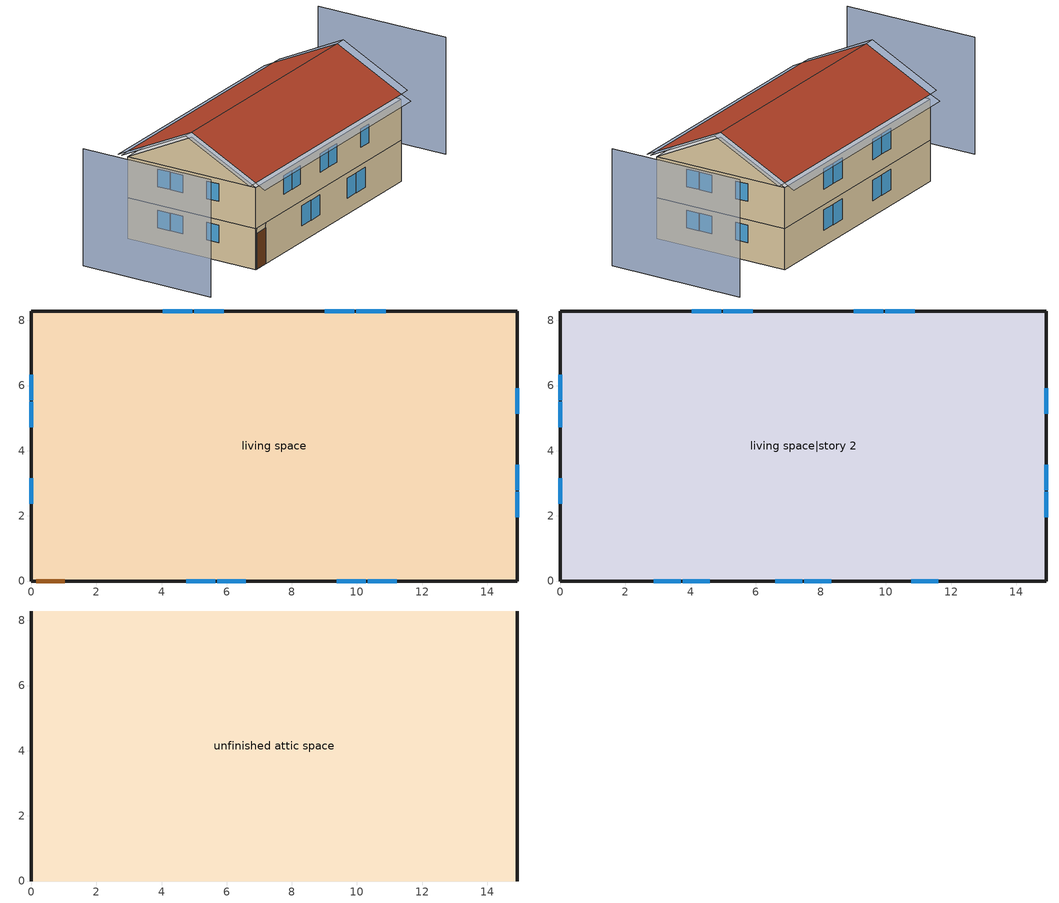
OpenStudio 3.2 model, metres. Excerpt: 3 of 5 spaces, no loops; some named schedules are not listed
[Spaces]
living space
 floor foundation (FloorFndGrndFinSlab): 0,0 0,8.29 14.92,8.29 14.92,0 z0
 wall outside (WallExtInsFin): 0,8.29 0,0 0.13,0 1.05,0 14.92,0 14.92,8.29 0,8.29 z0:2.44
 window (WindowConstruction): 4.75,0 5.64,0 / 5.7,0 6.59,0 / 9.38,0 10.27,0 / 10.33,0 11.22,0 z0.95:2.13; 10.88,8.29 9.98,8.29 / 9.92,8.29 9.01,8.29 / 5.91,8.29 5,8.29 / 4.94,8.29 4.04,8.29 z0.93:2.13; 0,6.34 0,5.56 / 0,5.5 0,4.72 / 0,3.15 0,2.37 / 14.92,1.95 14.92,2.73 / 14.92,2.79 14.92,3.57 / 14.92,5.14 14.92,5.92 z1.1:2.13
 door (Door): 0.15,0 1.02,0 z0:2.13
living space|story 2
 floor to living space (FloorFinUninsFin): 0,0 0,8.29 14.92,8.29 14.92,0 z2.44
 wall outside (WallExtInsFin): 0,8.29 0,0 14.92,0 14.92,8.29 0,8.29 z2.44:4.88
 window (WindowConstruction): 2.88,0 3.7,0 / 3.76,0 4.58,0 / 6.61,0 7.43,0 / 7.49,0 8.32,0 / 10.78,0 11.6,0 z3.47:4.57; 10.88,8.29 9.98,8.29 / 9.92,8.29 9.01,8.29 / 5.91,8.29 5,8.29 / 4.94,8.29 4.04,8.29 z3.37:4.57; 0,6.34 0,5.56 / 0,5.5 0,4.72 / 0,3.15 0,2.37 / 14.92,1.95 14.92,2.73 / 14.92,2.79 14.92,3.57 / 14.92,5.14 14.92,5.92 z3.53:4.57
unfinished attic space
 floor to living space|story 2 (FloorFinInsUnfinAttic): 0,8.29 14.92,8.29 14.92,0 0,0 z4.88
 wall outside (WallExtUninsUnfin): 0,4.14,6.95 0,8.29,4.88 0,0,4.88; 14.92,4.14,6.95 14.92,0,4.88 14.92,8.29,4.88
 roof outside (RoofUnfinInsExt): 14.92,4.14,7.25 0,4.14,7.25 0,0,5.18 14.92,0,5.18; 0,4.14,7.25 14.92,4.14,7.25 14.92,8.29,5.18 0,8.29,5.18
shading: -4.57,8.29 -4.57,0 / 19.49,0 19.49,8.29 z0:6.95; 14.92,5.14 14.92,5.92 / 14.92,2.79 14.92,3.57 / 14.92,1.95 14.92,2.73 / 0,5.5 0,4.72 / 0,6.34 0,5.56 / 0,3.15 0,2.37 z3.53:4.57; 14.92,2.79 14.92,3.57 / 14.92,1.95 14.92,2.73 / 0,3.15 0,2.37 / 0,5.5 0,4.72 / 0,6.34 0,5.56 / 14.92,5.14 14.92,5.92 z1.1:2.13; 4.94,8.29 4.04,8.29 / 5.91,8.29 5,8.29 / 10.88,8.29 9.98,8.29 / 9.92,8.29 9.01,8.29 z3.37:4.57; 10.33,0 11.22,0 / 5.7,0 6.59,0 / 9.38,0 10.27,0 / 4.75,0 5.64,0 z0.95:2.13; 10.88,8.29 9.98,8.29 / 9.92,8.29 9.01,8.29 / 5.91,8.29 5,8.29 / 4.94,8.29 4.04,8.29 z0.93:2.13; 3.76,0 4.58,0 / 10.78,0 11.6,0 / 6.61,0 7.43,0 / 7.49,0 8.32,0 / 2.88,0 3.7,0 z3.47:4.57; -0.61,8.29,5.18 -0.61,4.14,7.25 0,4.14,7.25 0,8.29,5.18; 15.53,4.14,7.25 15.53,8.29,5.18 14.92,8.29,5.18 14.92,4.14,7.25; 14.92,8.9,4.88 0,8.9,4.88 0,8.29,5.18 14.92,8.29,5.18; 15.53,0,5.18 15.53,4.14,7.25 14.92,4.14,7.25 14.92,0,5.18; -0.61,4.14,7.25 -0.61,0,5.18 0,0,5.18 0,4.14,7.25; 0,-0.61,4.88 14.92,-0.61,4.88 14.92,0,5.18 0,0,5.18
[Building]
Building 1: North Axis {deg}=315; Standards Number of Stories=2; Standards Number of Above Ground Stories=2; Standards Building Type=singlefamilydetached; Standards Number of Living Units=1
[Site]
Camp Mabry_TX_USA: Latitude {deg}=30.32; Longitude {deg}=-97.77; Time Zone {hr}=-6; Elevation {m}=198; Terrain=Suburbs
[ClimateZones]
Climate Zone Institution Name 1=Building America; Climate Zone Document Year 1=0; Climate Zone Value 1=Hot-Humid
[Site:WaterMainsTemperature]
Calculation Method=Correlation; Annual Average Outdoor Air Temperature {C}=19.899; Maximum Difference In Monthly Average Outdoor Air Temperatures {deltaC}=19.1981
[Site:GroundTemperature:Deep]
19.899, 19.899, 19.899, 19.899, 19.899, 19.899, 19.899, 19.899, 19.899, 19.899, 19.899, 19.899
[Material] Roughness=Rough
Name | Thickness {m} | Conductivity {W/m-K} | Density {kg/m3} | Specific Heat {J/kg-K} | Thermal Absorptance | Solar Absorptance | Visible Absorptance
Drywall 0.5 in. | 0.0127 | 0.160291 | 801 | 837.4 | 0.9 | 0.5 | 0.1
FloorUATrussandIns | 0.0889 | 0.0589139 | 50.7834 | 1165.1 | 0.9 | 0.5 | 0.9
FloorUAAdditionalCeilingIns | 0.099314 | 0.0562575 | 16.02 | 1046.75
Asphalt Shingles, Medium | 0.009525 | 0.162714 | 1121.4 | 1465.45 | 0.91 | 0.85 | 0.85
RoofSheathing | 0.01905 | 0.115458 | 512.64 | 1214.23 | 0.82 | 0.3 | 0.3
RoofUARoofIns | 0.18415 | 8.02397 | 37.0049 | 1207.88 | 0.91 | 0.85 | 0.91
Brick, Medium/Dark | 0.1016 | 0.793375 | 1762.2 | 795.53 | 0.96 | 0.88 | 0.88
WallSheathing | 0.0127 | 0.115458 | 512.64 | 1214.23 | 0.82 | 0.3 | 0.3
WallStudAndCavity | 0.0889 | 0.0601214 | 162.403 | 1178.92 | 0.96 | 0.88 | 0.96
WallStudAndCavity 1 | 0.0889 | 0.392154 | 83.0341 | 1211.67 | 0.96 | 0.88 | 0.96
WallStudAndCavity 2 | 0.0889 | 0.397942 | 83.0341 | 1211.67 | 0.82 | 0.3 | 0.3
res furniture material living space | 0.1524 | 0.115458 | 640.8 | 1214.23 | 0.9 | 0.6 | 0.1
FootingMaterial | 0.2032 | 1.803125 | 2242.8 | 837.4 | 0.9
Concrete 4.0 in. | 0.1016 | 1.803125 | 2242.8 | 837.4 | 0.9
Floor Covering | 0.0127 | 0.0433444 | 54.468 | 1339.84 | 0.9 | 0.9
FloorFinStudAndAirFloor | 0.1397 | 0.557395 | 67.691 | 1210.98 | 0.9 | 0.5 | 0.9
Wood Floor | 0.015875 | 0.115458 | 544.68 | 1214.23
DoorMaterial | 0.04445 | 0.0612267 | 512.64 | 1214.23 | 0.82 | 0.3 | 0.3
[Construction]
FloorFinInsUnfinAttic: Drywall 0.5 in., FloorUATrussandIns, FloorUAAdditionalCeilingIns
RoofUnfinInsExt: Asphalt Shingles, Medium, RoofSheathing, RoofUARoofIns
WallExtInsFin: Brick, Medium/Dark, WallSheathing, WallStudAndCavity, Drywall 0.5 in.
WallExtUninsUnfin: Brick, Medium/Dark, WallSheathing, WallStudAndCavity 1
WallIntFinUninsFin: WallStudAndCavity 2, Drywall 0.5 in.
res furniture construction living space; res furniture construction living space|story 2: res furniture material living space
FootingConstruction: FootingMaterial
FloorFndGrndFinSlab: Concrete 4.0 in., Floor Covering
FloorFinUninsFin: Drywall 0.5 in., FloorFinStudAndAirFloor, RoofSheathing, Wood Floor, Floor Covering
WindowConstruction: WindowMaterial
Door: DoorMaterial
[WindowMaterial:SimpleGlazingSystem]
WindowMaterial: U-Factor {W/m2-K}=2.15764; Solar Heat Gain Coefficient=0.44
[ThermalZone] Use Ideal Air Loads=No
living zone: Thermostat=living zone temperature setpoint
unfinished attic zone: 
res ds res ashp clg asys ret air zone; res ds res ashp htg asys ret air zone: Volume {m3}=0.25
[Sizing:Zone] Zone Cooling Design Supply Air Temperature Input Method=SupplyAirTemperature; Zone Cooling Design Supply Air Temperature {C}=14; Zone Cooling Design Supply Air Temperature Difference {deltaC}=11.11; Zone Heating Design Supply Air Temperature Input Method=SupplyAirTemperature; Zone Heating Design Supply Air Temperature {C}=40; Zone Heating Design Supply Air Temperature Difference {deltaC}=11.11; Zone Cooling Design Supply Air Humidity Ratio {kg-H2O/kg-air}=0.0085; Zone Heating Design Supply Air Humidity Ratio {kg-H2O/kg-air}=0.008; Cooling Design Air Flow Method=DesignDay; Heating Design Air Flow Method=DesignDay; Account for Dedicated Outdoor Air System=No; Dedicated Outdoor Air System Control Strategy=NeutralSupplyAir; Dedicated Outdoor Air Low Setpoint Temperature for Design {C}=autosize; Dedicated Outdoor Air High Setpoint Temperature for Design {C}=autosize
unfinished attic zone; res ds res ashp clg asys ret air zone; res ds res ashp htg asys ret air zone
[Space]
Name | Space Type | Thermal Zone | Building Unit
living space; living space|story 2 | Space Type 1 | living zone | unit 1
unfinished attic space | Space Type 2 | unfinished attic zone
res ds res ashp clg asys ret air space |  | res ds res ashp clg asys ret air zone
res ds res ashp htg asys ret air space |  | res ds res ashp htg asys ret air zone
[SpaceType]
Name | Standards Space Type
Space Type 1 | living
Space Type 2 | unfinished attic
[BuildingUnit]
unit 1: Building Unit Type=Residential
[External:File]
schedules.csv: File=schedules.csv
[People:Definition] Number of People Calculation Method=People; Number of People {people}=2; Fraction Radiant=0.319734; Sensible Heat Fraction=0.573; Carbon Dioxide Generation Rate {m3/s-W}=0; Enable ASHRAE 55 Comfort Warnings=No; Mean Radiant Temperature Calculation Type=ZoneAveraged
res occupants|living space|story 2; res occupants|living space
[People] Number of People Schedule=occupants; Activity Level Schedule=res occupants activity schedule; Multiplier=1
Name | People Definition | Space or SpaceType
res occupants|living space|story 2 | res occupants|living space|story 2 | living space|story 2
res occupants|living space | res occupants|living space | living space
[InternalMass:Definition] Design Level Calculation Method=SurfaceArea
Name | Construction | Surface Area {m2}
living space Partition; living space|story 2 Partition | WallIntFinUninsFin | 123.7
res furniture mass living space | res furniture construction living space | 49.4802
res furniture mass living space|story 2 | res furniture construction living space|story 2 | 49.4802
[InternalMass] Multiplier=1
Name | Internal Mass Definition | Space or SpaceType
living space Partition | living space Partition | living space
living space|story 2 Partition | living space|story 2 Partition | living space|story 2
res furniture mass living space | res furniture mass living space | living space
res furniture mass living space|story 2 | res furniture mass living space|story 2 | living space|story 2
[Foundation:Kiva]
Foundation Kiva 1: Wall Height Above Grade {m}=0.2032; Wall Depth Below Slab {m}=0.2032; Footing Wall Construction=FootingConstruction
[Foundation:Kiva:Settings]
Soil Conductivity {W/m-K}=1.731; Soil Density {kg/m3}=1842.3; Soil Specific Heat {J/kg-K}=418.7; Ground Solar Absorptivity=0.9; Ground Thermal Absorptivity=0.9; Ground Surface Roughness {m}=0.03; Far-Field Width {m}=40; Deep-Ground Boundary Condition=ZeroFlux; Deep-Ground Depth {m}=40; Minimum Cell Dimension {m}=0.02; Maximum Cell Growth Coefficient=1.5; Simulation Timestep=Hourly
[SurfaceProperty:ExposedFoundationPerimeter]
Surface 1: Exposed Perimeter Calculation Method=TotalExposedPerimeter; Total Exposed Perimeter {m}=46.4234
[WaterUse:Equipment:Definition]
Name | Peak Flow Rate {m3/s} | Target Temperature Schedule
res shower | 0.000134642 | fixtures temperature schedule
res sink | 7.9106e-05 | fixtures temperature schedule
res bath | 0.00026702 | fixtures temperature schedule
res shower dist; res sink dist; res bath dist | 0 | fixtures temperature schedule
res cw | 6.93841e-06 | res cw temperature schedule
res dw | 6.12913e-06 | res dw temperature schedule
[WaterUse:Equipment] Space=living space|story 2
Name | Water Use Equipment Definition | Flow Rate Fraction Schedule
res shower | res shower | showers
res sink | res sink | sinks
res bath | res bath | baths
res shower dist | res shower dist | showers
res sink dist | res sink dist | sinks
res bath dist | res bath dist | baths
res cw | res cw | clothes_washer
res dw | res dw | dishwasher
[OtherEquipment:Definition] Design Level Calculation Method=EquipmentLevel
Name | Design Level {W} | Fraction Latent | Fraction Radiant | Fraction Lost
res shower | 3961.3 | 0.487295 | 0 | 0
res sink | 828.184 | 0.312529 | 0 | 0
res bath | 4002.52 | 0 | 0 | 0
res hot water distribution | 1544.07 | 0 | 0 | 0
res ds res ashp clg asys SupSLkToLvEq; res ds res ashp clg asys SupLatLkToLvEq; res ds res ashp clg asys SupDCnToLvEq; res ds res ashp clg asys SupDCnToAhEq; res ds res ashp clg asys RetDCnToPlEq; res ds res ashp clg asys RetDCnToAhEquip; res ds res ashp clg asys SupSLkToAhEq; res ds res ashp clg asys SupLatLkToAhEq; res ds res ashp clg asys RetSLkEq; res ds res ashp clg asys RetLatLkEq; res ds res ashp htg asys SupSLkToLvEq; res ds res ashp htg asys SupLatLkToLvEq; res ds res ashp htg asys SupDCnToLvEq; res ds res ashp htg asys SupDCnToAhEq; res ds res ashp htg asys RetDCnToPlEq; res ds res ashp htg asys RetDCnToAhEquip; res ds res ashp htg asys SupSLkToAhEq; res ds res ashp htg asys SupLatLkToAhEq; res ds res ashp htg asys RetSLkEq; res ds res ashp htg asys RetLatLkEq | 0
[OtherEquipment]
Name | Other Equipment Definition | Space or SpaceType | Schedule | Fuel Type
res shower | res shower | living space|story 2 | showers
res sink | res sink | living space|story 2 | sinks
res bath | res bath | living space|story 2 | baths
res hot water distribution | res hot water distribution | living space|story 2 | showers
res ds res ashp clg asys SupSLkToLvEq | res ds res ashp clg asys SupSLkToLvEq | living space|story 2 | Always On Discrete | None
res ds res ashp clg asys SupLatLkToLvEq | res ds res ashp clg asys SupLatLkToLvEq | living space|story 2 | Always On Discrete | None
res ds res ashp clg asys SupDCnToLvEq | res ds res ashp clg asys SupDCnToLvEq | living space|story 2 | Always On Discrete | None
res ds res ashp clg asys SupDCnToAhEq | res ds res ashp clg asys SupDCnToAhEq | unfinished attic space | Always On Discrete | None
res ds res ashp clg asys RetDCnToPlEq | res ds res ashp clg asys RetDCnToPlEq | res ds res ashp clg asys ret air space | Always On Discrete | None
res ds res ashp clg asys RetDCnToAhEquip | res ds res ashp clg asys RetDCnToAhEquip | unfinished attic space | Always On Discrete | None
res ds res ashp clg asys SupSLkToAhEq | res ds res ashp clg asys SupSLkToAhEq | unfinished attic space | Always On Discrete | None
res ds res ashp clg asys SupLatLkToAhEq | res ds res ashp clg asys SupLatLkToAhEq | unfinished attic space | Always On Discrete | None
res ds res ashp clg asys RetSLkEq | res ds res ashp clg asys RetSLkEq | res ds res ashp clg asys ret air space | Always On Discrete | None
res ds res ashp clg asys RetLatLkEq | res ds res ashp clg asys RetLatLkEq | res ds res ashp clg asys ret air space | Always On Discrete | None
res ds res ashp htg asys SupSLkToLvEq | res ds res ashp htg asys SupSLkToLvEq | living space|story 2 | Always On Discrete | None
res ds res ashp htg asys SupLatLkToLvEq | res ds res ashp htg asys SupLatLkToLvEq | living space|story 2 | Always On Discrete | None
res ds res ashp htg asys SupDCnToLvEq | res ds res ashp htg asys SupDCnToLvEq | living space|story 2 | Always On Discrete | None
res ds res ashp htg asys SupDCnToAhEq | res ds res ashp htg asys SupDCnToAhEq | unfinished attic space | Always On Discrete | None
res ds res ashp htg asys RetDCnToPlEq | res ds res ashp htg asys RetDCnToPlEq | res ds res ashp htg asys ret air space | Always On Discrete | None
res ds res ashp htg asys RetDCnToAhEquip | res ds res ashp htg asys RetDCnToAhEquip | unfinished attic space | Always On Discrete | None
res ds res ashp htg asys SupSLkToAhEq | res ds res ashp htg asys SupSLkToAhEq | unfinished attic space | Always On Discrete | None
res ds res ashp htg asys SupLatLkToAhEq | res ds res ashp htg asys SupLatLkToAhEq | unfinished attic space | Always On Discrete | None
res ds res ashp htg asys RetSLkEq | res ds res ashp htg asys RetSLkEq | res ds res ashp htg asys ret air space | Always On Discrete | None
res ds res ashp htg asys RetLatLkEq | res ds res ashp htg asys RetLatLkEq | res ds res ashp htg asys ret air space | Always On Discrete | None
[EnergyManagementSystem:Sensor]
Name | Output Variable or Output Meter Index Key | Output Variable or Output Meter
res_shower_vol | res shower | Water Use Equipment Hot Water Volume
res_shower_mixsp | fixtures temperature schedule | Schedule Value
res_nv_pb_s |  | Site Outdoor Air Barometric Pressure
res_af_vw_s |  | Site Wind Speed
res_nv_wt_s |  | Site Outdoor Air Humidity Ratio
res_nv_1_nva_s | res nv_1 avail schedule | Schedule Value
res_nv_1_sp_s | res nv_1 temp schedule | Schedule Value
res_ds_res_ashp_clg_asys_ah_mfr_s | Node 24 | System Node Mass Flow Rate
res_ds_res_ashp_clg_asys_ah_vfr_s | Node 24 | System Node Current Density Volume Flow Rate
res_ds_res_ashp_clg_asys_ah_tt_s | Node 24 | System Node Temperature
res_ds_res_ashp_clg_asys_ra_t_s | Node 27 | System Node Temperature
res_ds_res_ashp_clg_asys_ah_wt_s | Node 24 | System Node Humidity Ratio
res_ds_res_ashp_clg_asys_ra_w_s | Node 27 | System Node Humidity Ratio
res_ds_res_ashp_clg_asys_ah_t_s; res_ds_res_ashp_htg_asys_ah_t_s | unfinished attic zone | Zone Air Temperature
res_ds_res_ashp_clg_asys_ah_w_s; res_ds_res_ashp_htg_asys_ah_w_s | unfinished attic zone | Zone Mean Air Humidity Ratio
res_ds_res_ashp_htg_asys_ah_mfr_s | Node 17 | System Node Mass Flow Rate
res_ds_res_ashp_htg_asys_ah_vfr_s | Node 17 | System Node Current Density Volume Flow Rate
res_ds_res_ashp_htg_asys_ah_tt_s | Node 17 | System Node Temperature
res_ds_res_ashp_htg_asys_ra_t_s | Node 20 | System Node Temperature
res_ds_res_ashp_htg_asys_ah_wt_s | Node 17 | System Node Humidity Ratio
res_ds_res_ashp_htg_asys_ra_w_s | Node 20 | System Node Humidity Ratio
res_infil_1_range_sch_s | res mv_1 range exhaust schedule | Schedule Value
res_infil_1_bath_sch_s | res mv_1 bath exhaust schedule | Schedule Value
res_infil_1_dryer_sch_s | clothes_dryer_exhaust | Schedule Value
res_infil_1_wh_sch_s | Always On Discrete | Schedule Value
[EnergyManagementSystem:Program]
res_shower_sag: If res_shower_vol > 0; Set ShowerTime=SystemTimeStep; Else; Set ShowerTime=0; EndIf; If (res_shower_vol > 0) && (res_shower_mixsp > res_shower_tout); Set ShowerSag=SystemTimeStep; Set ShowerE=res_shower_vol*4141170*(res_shower_mixsp-res_shower_tout); Else; Set ShowerSag=0; Set ShowerE=0; EndIf
res_nv_1_program: Set Tdiff = res_af_1_tin_s-res_af_1_tt_s; Set dT = (@Abs Tdiff); Set pt = (@RhFnTdbWPb res_af_1_tt_s res_nv_wt_s res_nv_pb_s); Set NVA = 10758.425143139686; Set Cs = 0.00017926040778923255; Set Cw = 8.70903777141566e-05; Set MNV = 3.351456109977612; Set MHR = 0.0115; Set MRH = 0.7; Set temp1 = (res_nv_1_nva_s*NVA); Set SGNV = temp1*((((Cs*dT)+(Cw*(res_af_vw_s^2)))^0.5)/1000); If (res_nv_wt_s<MHR) && (pt<MRH) && (res_af_1_tin_s>res_nv_1_sp_s); Set temp2 = (res_af_1_tin_s-res_nv_1_sp_s); Set NVadj1 = temp2/(res_af_1_tin_s-res_af_1_tt_s); Set NVadj2 = (@Min NVadj1 1); Set NVadj3 = (@Max NVadj2 0); Set NVadj = SGNV*NVadj3; Set res_nv_1_flow_act = (@Min NVadj MNV); Else; Set res_nv_1_flow_act = 0; EndIf
res_ds_res_ashp_clg_asys_program: Set res_ds_res_ashp_clg_asys_AhMfr = res_ds_res_ashp_clg_asys_ah_mfr_s; Set res_ds_res_ashp_clg_asys_FanRtf = res_ds_res_ashp_clg_asys_fan_rtf_s; Set res_ds_res_ashp_clg_asys_AhVfr = res_ds_res_ashp_clg_asys_ah_vfr_s; Set res_ds_res_ashp_clg_asys_AhTt = res_ds_res_ashp_clg_asys_ah_tt_s; Set res_ds_res_ashp_clg_asys_AhWt = res_ds_res_ashp_clg_asys_ah_wt_s; Set res_ds_res_ashp_clg_asys_RaT = res_ds_res_ashp_clg_asys_ra_t_s; Set res_ds_res_ashp_clg_asys_RaW = res_ds_res_ashp_clg_asys_ra_w_s; Set res_ds_res_ashp_clg_asys_AhT = res_ds_res_ashp_clg_asys_ah_t_s; Set res_ds_res_ashp_clg_asys_AhW = res_ds_res_ashp_clg_asys_ah_w_s; Run res_ds_res_ashp_clg_asys_lk_subrout; Set res_ds_res_ashp_clg_asys_SupSLkToLvEq_act = res_ds_res_ashp_clg_asys_SupSLkToLv; Set res_ds_res_ashp_clg_asys_SupLatLkToLvEq_act = res_ds_res_ashp_clg_asys_SupLatLkToLv; Set res_ds_res_ashp_clg_asys_SupDCnToLvEq_act = res_ds_res_ashp_clg_asys_SupDCnToLv; Set res_ds_res_ashp_clg_asys_SupDCnToAhEq_act = res_ds_res_ashp_clg_asys_SupDCnToAh; Set res_ds_res_ashp_clg_asys_SupSLkToAhEq_act = res_ds_res_ashp_clg_asys_SupSLkToAh; Set res_ds_res_ashp_clg_asys_SupLatLkToAhEq_act = res_ds_res_ashp_clg_asys_SupLatLkToAh; Set res_ds_res_ashp_clg_asys_RetSLkEq_act = res_ds_res_ashp_clg_asys_RetSLk; Set res_ds_res_ashp_clg_asys_RetLatLkEq_act = res_ds_res_ashp_clg_asys_RetLatLk; Set res_ds_res_ashp_clg_asys_RetDCnToPlEq_act = res_ds_res_ashp_clg_asys_RetDCnToPl; Set res_ds_res_ashp_clg_asys_RetDCnToAhEquip_act = res_ds_res_ashp_clg_asys_RetDCnToAh; Set res_ds_res_ashp_clg_asys_AhToLivMix_act = res_ds_res_ashp_clg_asys_AhToLiv; Set res_ds_res_ashp_clg_asys_LivToAhMix_act = res_ds_res_ashp_clg_asys_LivToAh
res_ds_res_ashp_htg_asys_program: Set res_ds_res_ashp_htg_asys_AhMfr = res_ds_res_ashp_htg_asys_ah_mfr_s; Set res_ds_res_ashp_htg_asys_FanRtf = res_ds_res_ashp_htg_asys_fan_rtf_s; Set res_ds_res_ashp_htg_asys_AhVfr = res_ds_res_ashp_htg_asys_ah_vfr_s; Set res_ds_res_ashp_htg_asys_AhTt = res_ds_res_ashp_htg_asys_ah_tt_s; Set res_ds_res_ashp_htg_asys_AhWt = res_ds_res_ashp_htg_asys_ah_wt_s; Set res_ds_res_ashp_htg_asys_RaT = res_ds_res_ashp_htg_asys_ra_t_s; Set res_ds_res_ashp_htg_asys_RaW = res_ds_res_ashp_htg_asys_ra_w_s; Set res_ds_res_ashp_htg_asys_AhT = res_ds_res_ashp_htg_asys_ah_t_s; Set res_ds_res_ashp_htg_asys_AhW = res_ds_res_ashp_htg_asys_ah_w_s; Run res_ds_res_ashp_htg_asys_lk_subrout; Set res_ds_res_ashp_htg_asys_SupSLkToLvEq_act = res_ds_res_ashp_htg_asys_SupSLkToLv; Set res_ds_res_ashp_htg_asys_SupLatLkToLvEq_act = res_ds_res_ashp_htg_asys_SupLatLkToLv; Set res_ds_res_ashp_htg_asys_SupDCnToLvEq_act = res_ds_res_ashp_htg_asys_SupDCnToLv; Set res_ds_res_ashp_htg_asys_SupDCnToAhEq_act = res_ds_res_ashp_htg_asys_SupDCnToAh; Set res_ds_res_ashp_htg_asys_SupSLkToAhEq_act = res_ds_res_ashp_htg_asys_SupSLkToAh; Set res_ds_res_ashp_htg_asys_SupLatLkToAhEq_act = res_ds_res_ashp_htg_asys_SupLatLkToAh; Set res_ds_res_ashp_htg_asys_RetSLkEq_act = res_ds_res_ashp_htg_asys_RetSLk; Set res_ds_res_ashp_htg_asys_RetLatLkEq_act = res_ds_res_ashp_htg_asys_RetLatLk; Set res_ds_res_ashp_htg_asys_RetDCnToPlEq_act = res_ds_res_ashp_htg_asys_RetDCnToPl; Set res_ds_res_ashp_htg_asys_RetDCnToAhEquip_act = res_ds_res_ashp_htg_asys_RetDCnToAh; Set res_ds_res_ashp_htg_asys_AhToLivMix_act = res_ds_res_ashp_htg_asys_AhToLiv; Set res_ds_res_ashp_htg_asys_LivToAhMix_act = res_ds_res_ashp_htg_asys_LivToAh
res_infil_1_program: Set p_m = 0.14; Set p_s = 0.22; Set s_m = 270; Set s_s = 370; Set z_m = 9.99744; Set z_s = 4.8768; Set f_t = (((s_m/z_m)^p_m)*((z_s/s_s)^p_s)); Set Tdiff = res_af_1_tin_s-res_af_1_tt_s; Set dT = @Abs Tdiff; Set c = 0.0533; Set Cs = 0.0868; Set Cw = 0.1588; Set n = 0.65; Set sft = (f_t*0.5); Set temp1 = ((c*Cw)*((sft*res_af_vw_s)^(2*n)))^2; Set Qn = (((c*Cs*(dT^n))^2)+temp1)^0.5; Set Tdiff = res_af_1_tin_s-res_af_1_tt_s; Set QWHV = res_infil_1_wh_sch_s*0.0; Set Qrange = res_infil_1_range_sch_s*0.0472; Set Qdryer = res_infil_1_dryer_sch_s*0.0472; Set Qbath = res_infil_1_bath_sch_s*0.0472; Set QductsOut = 0; Set QductsIn = 0; Set QductsOut = QductsOut+res_ds_res_ashp_clg_asys_lk_ret_fan_equiv; Set QductsIn = QductsIn+res_ds_res_ashp_clg_asys_lk_sup_fan_equiv; Set QductsOut = QductsOut+res_ds_res_ashp_htg_asys_lk_ret_fan_equiv; Set QductsIn = QductsIn+res_ds_res_ashp_htg_asys_lk_sup_fan_equiv; Set Qout = Qrange+Qbath+Qdryer+QductsOut; Set Qin = QWHV+QductsIn; Set faneff_wh = 1; Set res_infil_1_house_fan_act = (QWHV*300)/faneff_wh*0; Set faneff_sp = 0.4719474432000001; Set res_infil_1_range_fan_act = (Qrange*300)/faneff_sp; Set res_infil_1_bath_fan_act = (Qbath*300)/faneff_sp; Set Qfan = (@Max Qout Qin); If Qfan > 0; Set Qavg = ((Qout + Qin) / 2.0); If ((@Abs (Qout - Qavg)) / Qavg) <= 0.1; Set phi = 1; Else; Set phi = (Qn / (Qn + Qfan)); EndIf; Set Qinf_adj = phi * Qn; Else; Set Qinf_adj = Qn; EndIf; Set res_infil_1_flow_act = Qfan + Qinf_adj
[EnergyManagementSystem:ProgramCallingManager]
res shower sag: EndOfSystemTimestepAfterHVACReporting; res_shower_sag
res af_1 program calling manager: BeginTimestepBeforePredictor; res_infil_1_program; res_nv_1_program
res ds res ashp clg asys program calling manager: EndOfSystemTimestepAfterHVACReporting; res_ds_res_ashp_clg_asys_program
res ds res ashp htg asys program calling manager: EndOfSystemTimestepAfterHVACReporting; res_ds_res_ashp_htg_asys_program
[EnergyManagementSystem:OutputVariable] Type of Data in Variable=Summed; Update Frequency=SystemTimestep; EMS Program or Subroutine=res_shower_sag
Name | EMS Variable | Units
Unmet Shower Energy|unit 1 | ShowerE | J
Unmet Shower Time|unit 1 | ShowerSag | hr
Shower Draw Time|unit 1 | ShowerTime | hr
[ThermostatSetpoint:DualSetpoint]
living zone temperature setpoint: Heating Setpoint Temperature Schedule=res heating setpoint; Cooling Setpoint Temperature Schedule=res cooling setpoint
[ElectricEquipment:Definition] Design Level Calculation Method=EquipmentLevel
Name | Design Level {W} | Fraction Latent | Fraction Radiant | Fraction Lost
res ceil fan | 0 | 0 | 0.558 | 0
res refrig | 65.0889 | 0 | 0 | 0
res cw | 225.752 | 0 | 0.48 | 0.2
res cd electric | 6642.41 | 0.05 | 0.09 | 0.8
res dw | 542.07 | 0.15 | 0.36 | 0.25
res range electric | 1928.06 | 0.3 | 0.24 | 0.3
res misc plug loads|living space|story 2; res misc plug loads|living space | 747.417 | 0.021 | 0.558 | 0.049
res infil_1 house fan; res infil_1 range fan; res infil_1 bath fan | 0 | 0 | 0 | 1
[ElectricEquipment]
Name | Electric Equipment Definition | Space or SpaceType | Schedule
res ceil fan | res ceil fan | living space|story 2 | ceiling_fan
res refrig | res refrig | living space|story 2 | res refrig schedule
res cw | res cw | living space|story 2 | clothes_washer_power
res cd electric | res cd electric | living space|story 2 | clothes_dryer
res dw | res dw | living space|story 2 | dishwasher_power
res range electric | res range electric | living space|story 2 | cooking_range
res misc plug loads|living space|story 2 | res misc plug loads|living space|story 2 | living space|story 2 | plug_loads
res misc plug loads|living space | res misc plug loads|living space | living space | plug_loads
res infil_1 house fan | res infil_1 house fan | living space|story 2 | Always On Discrete
res infil_1 range fan | res infil_1 range fan | living space|story 2 | Always On Discrete
res infil_1 bath fan | res infil_1 bath fan | living space|story 2 | Always On Discrete
[Lights:Definition] Design Level Calculation Method=LightingLevel; Lighting Level {W}=739.685; Fraction Radiant=0.6; Fraction Visible=0.2; Return Air Fraction=0
res lighting interior living space|story 2; res lighting interior living space
[Lights] Schedule=lighting_interior; Fraction Replaceable=1
Name | Lights Definition | Space or SpaceType
res lighting interior living space|story 2 | res lighting interior living space|story 2 | living space|story 2
res lighting interior living space | res lighting interior living space | living space
[Exterior:Lights:Definition]
res lighting exterior: Design Level {W}=57.0089
[Exterior:Lights]
res lighting exterior: Exterior Lights Definition=res lighting exterior; Schedule=lighting_exterior
[SpaceInfiltration:EffectiveLeakageArea]
res infil|unfinished attic space: Space or SpaceType=unfinished attic space; Schedule=Always On Discrete; Effective Air Leakage Area {cm2}=4119.22; Stack Coefficient=0.000165209; Wind Coefficient=4.21522e-05
[SpaceInfiltration:DesignFlowRate] Space or SpaceType=living space|story 2; Schedule=Always On Discrete; Design Flow Rate Calculation Method=Flow/Space; Design Flow Rate {m3/s}=0
res nv_1 flow; res infil_1 flow
[EnergyManagementSystem:Actuator]
Name | Actuated Component | Actuated Component Type | Actuated Component Control Type
res_nv_1_flow_act | res nv_1 flow | Zone Infiltration | Air Exchange Flow Rate
res_ds_res_ashp_clg_asys_SupSLkToLvEq_act | res ds res ashp clg asys SupSLkToLvEq | OtherEquipment | Power Level
res_ds_res_ashp_clg_asys_SupLatLkToLvEq_act | res ds res ashp clg asys SupLatLkToLvEq | OtherEquipment | Power Level
res_ds_res_ashp_clg_asys_SupDCnToLvEq_act | res ds res ashp clg asys SupDCnToLvEq | OtherEquipment | Power Level
res_ds_res_ashp_clg_asys_SupDCnToAhEq_act | res ds res ashp clg asys SupDCnToAhEq | OtherEquipment | Power Level
res_ds_res_ashp_clg_asys_RetDCnToPlEq_act | res ds res ashp clg asys RetDCnToPlEq | OtherEquipment | Power Level
res_ds_res_ashp_clg_asys_RetDCnToAhEquip_act | res ds res ashp clg asys RetDCnToAhEquip | OtherEquipment | Power Level
res_ds_res_ashp_clg_asys_SupSLkToAhEq_act | res ds res ashp clg asys SupSLkToAhEq | OtherEquipment | Power Level
res_ds_res_ashp_clg_asys_SupLatLkToAhEq_act | res ds res ashp clg asys SupLatLkToAhEq | OtherEquipment | Power Level
res_ds_res_ashp_clg_asys_RetSLkEq_act | res ds res ashp clg asys RetSLkEq | OtherEquipment | Power Level
res_ds_res_ashp_clg_asys_RetLatLkEq_act | res ds res ashp clg asys RetLatLkEq | OtherEquipment | Power Level
res_ds_res_ashp_clg_asys_AhToLivMix_act | res ds res ashp clg asys AhToLivMix | ZoneMixing | Air Exchange Flow Rate
res_ds_res_ashp_clg_asys_LivToAhMix_act | res ds res ashp clg asys LivToAhMix | ZoneMixing | Air Exchange Flow Rate
res_ds_res_ashp_htg_asys_SupSLkToLvEq_act | res ds res ashp htg asys SupSLkToLvEq | OtherEquipment | Power Level
res_ds_res_ashp_htg_asys_SupLatLkToLvEq_act | res ds res ashp htg asys SupLatLkToLvEq | OtherEquipment | Power Level
res_ds_res_ashp_htg_asys_SupDCnToLvEq_act | res ds res ashp htg asys SupDCnToLvEq | OtherEquipment | Power Level
res_ds_res_ashp_htg_asys_SupDCnToAhEq_act | res ds res ashp htg asys SupDCnToAhEq | OtherEquipment | Power Level
res_ds_res_ashp_htg_asys_RetDCnToPlEq_act | res ds res ashp htg asys RetDCnToPlEq | OtherEquipment | Power Level
res_ds_res_ashp_htg_asys_RetDCnToAhEquip_act | res ds res ashp htg asys RetDCnToAhEquip | OtherEquipment | Power Level
res_ds_res_ashp_htg_asys_SupSLkToAhEq_act | res ds res ashp htg asys SupSLkToAhEq | OtherEquipment | Power Level
res_ds_res_ashp_htg_asys_SupLatLkToAhEq_act | res ds res ashp htg asys SupLatLkToAhEq | OtherEquipment | Power Level
res_ds_res_ashp_htg_asys_RetSLkEq_act | res ds res ashp htg asys RetSLkEq | OtherEquipment | Power Level
res_ds_res_ashp_htg_asys_RetLatLkEq_act | res ds res ashp htg asys RetLatLkEq | OtherEquipment | Power Level
res_ds_res_ashp_htg_asys_AhToLivMix_act | res ds res ashp htg asys AhToLivMix | ZoneMixing | Air Exchange Flow Rate
res_ds_res_ashp_htg_asys_LivToAhMix_act | res ds res ashp htg asys LivToAhMix | ZoneMixing | Air Exchange Flow Rate
res_infil_1_house_fan_act | res infil_1 house fan | ElectricEquipment | Electricity Rate
res_infil_1_range_fan_act | res infil_1 range fan | ElectricEquipment | Electricity Rate
res_infil_1_bath_fan_act | res infil_1 bath fan | ElectricEquipment | Electricity Rate
res_infil_1_flow_act | res infil_1 flow | Zone Infiltration | Air Exchange Flow Rate
[AirLoopHVAC:ReturnPlenum]
Name | ThermalZone
res ashp clg asys return plenum | res ds res ashp clg asys ret air zone
res ashp htg asys return plenum | res ds res ashp htg asys ret air zone
[ZoneMixing] Schedule=Always On Continuous; Design Flow Rate Calculation Method=Flow/Zone; Design Flow Rate {m3/s}=0
Name | Zone | Source Zone
res ds res ashp clg asys AhToLivMix; res ds res ashp htg asys AhToLivMix | living zone | unfinished attic zone
res ds res ashp clg asys LivToAhMix; res ds res ashp htg asys LivToAhMix | unfinished attic zone | living zone
[EnergyManagementSystem:Subroutine]
res_ds_res_ashp_clg_asys_lk_subrout: Set f_sup = 0.04997502497502498; Set f_ret = 0.025024975024975034; Set f_OA = 0.024950049950049943; Set oafrate = f_OA * res_ds_res_ashp_clg_asys_AhVfr; Set suplkfrate = f_sup * res_ds_res_ashp_clg_asys_AhVfr; Set retlkfrate = f_ret * res_ds_res_ashp_clg_asys_AhVfr; Set res_ds_res_ashp_clg_asys_AhToLiv = (@Abs (suplkfrate-retlkfrate-oafrate)); Set res_ds_res_ashp_clg_asys_LivToAh = 0; Set res_ds_res_ashp_clg_asys_lk_sup_fan_equiv = 0; Set res_ds_res_ashp_clg_asys_lk_ret_fan_equiv = oafrate; If res_ds_res_ashp_clg_asys_AhMfr>0; Set h_SA=(@HFnTdbW res_ds_res_ashp_clg_asys_AhTt res_ds_res_ashp_clg_asys_AhWt); Set h_AHZ=(@HFnTdbW res_ds_res_ashp_clg_asys_AhT res_ds_res_ashp_clg_asys_AhW); Set h_RA=(@HFnTdbW res_ds_res_ashp_clg_asys_RaT res_ds_res_ashp_clg_asys_RaW); Set h_fg=(@HfgAirFnWTdb res_ds_res_ashp_clg_asys_AhWt res_ds_res_ashp_clg_asys_AhTt); Set SALkQtot=f_sup*res_ds_res_ashp_clg_asys_AhMfr*(h_RA-h_SA); Set temp1=h_fg*(res_ds_res_ashp_clg_asys_RaW-res_ds_res_ashp_clg_asys_AhWt); Set res_ds_res_ashp_clg_asys_SupLatLkToLv = f_sup*res_ds_res_ashp_clg_asys_AhMfr*temp1; Set res_ds_res_ashp_clg_asys_SupSLkToLv = SALkQtot-res_ds_res_ashp_clg_asys_SupLatLkToLv; Set eTm=(res_ds_res_ashp_clg_asys_FanRtf/(res_ds_res_ashp_clg_asys_AhMfr*1006.0))*42.211; Set eTm=0-eTm; Set temp4=res_ds_res_ashp_clg_asys_AhT; Set tsup=temp4+((res_ds_res_ashp_clg_asys_AhTt-res_ds_res_ashp_clg_asys_AhT)*(@Exp eTm)); Set temp5=tsup-res_ds_res_ashp_clg_asys_AhTt; Set res_ds_res_ashp_clg_asys_SupDCnToLv = res_ds_res_ashp_clg_asys_AhMfr*1006.0*temp5; Set res_ds_res_ashp_clg_asys_SupDCnToAh = 0-res_ds_res_ashp_clg_asys_SupDCnToLv; Set eTm=(res_ds_res_ashp_clg_asys_FanRtf/(res_ds_res_ashp_clg_asys_AhMfr*1006.0))*13.716; Set eTm=0-eTm; Set temp6=res_ds_res_ashp_clg_asys_AhT; Set tret=temp6+((res_ds_res_ashp_clg_asys_RaT-res_ds_res_ashp_clg_asys_AhT)*(@Exp eTm)); Set temp7=tret-res_ds_res_ashp_clg_asys_RaT; Set res_ds_res_ashp_clg_asys_RetDCnToPl=res_ds_res_ashp_clg_asys_AhMfr*1006.0*temp7; Set res_ds_res_ashp_clg_asys_RetDCnToAh=0-res_ds_res_ashp_clg_asys_RetDCnToPl; Set res_ds_res_ashp_clg_asys_RetLatLk=0; Set temp2=(res_ds_res_ashp_clg_asys_AhT-res_ds_res_ashp_clg_asys_RaT); Set res_ds_res_ashp_clg_asys_RetSLk=f_ret*res_ds_res_ashp_clg_asys_AhMfr*1006.0*temp2; Set QtLkToAHZn=f_sup*res_ds_res_ashp_clg_asys_AhMfr*(h_SA-h_AHZ); Set temp3=(res_ds_res_ashp_clg_asys_AhWt-res_ds_res_ashp_clg_asys_AhW); Set res_ds_res_ashp_clg_asys_SupLatLkToAh=f_sup*res_ds_res_ashp_clg_asys_AhMfr*h_fg; Set res_ds_res_ashp_clg_asys_SupLatLkToAh=res_ds_res_ashp_clg_asys_SupLatLkToAh*temp3; Set res_ds_res_ashp_clg_asys_SupSLkToAh=QtLkToAHZn-res_ds_res_ashp_clg_asys_SupLatLkToAh; Else; Set res_ds_res_ashp_clg_asys_SupLatLkToLv=0; Set res_ds_res_ashp_clg_asys_SupSLkToLv=0; Set res_ds_res_ashp_clg_asys_SupDCnToLv=0; Set res_ds_res_ashp_clg_asys_SupDCnToAh=0; Set res_ds_res_ashp_clg_asys_RetDCnToPl=0; Set res_ds_res_ashp_clg_asys_RetDCnToAh=0; Set res_ds_res_ashp_clg_asys_RetLatLk=0; Set res_ds_res_ashp_clg_asys_RetSLk=0; Set res_ds_res_ashp_clg_asys_SupLatLkToAh=0; Set res_ds_res_ashp_clg_asys_SupSLkToAh=0; EndIf
res_ds_res_ashp_htg_asys_lk_subrout: Set f_sup = 0.04997502497502498; Set f_ret = 0.025024975024975034; Set f_OA = 0.024950049950049943; Set oafrate = f_OA * res_ds_res_ashp_htg_asys_AhVfr; Set suplkfrate = f_sup * res_ds_res_ashp_htg_asys_AhVfr; Set retlkfrate = f_ret * res_ds_res_ashp_htg_asys_AhVfr; Set res_ds_res_ashp_htg_asys_AhToLiv = (@Abs (suplkfrate-retlkfrate-oafrate)); Set res_ds_res_ashp_htg_asys_LivToAh = 0; Set res_ds_res_ashp_htg_asys_lk_sup_fan_equiv = 0; Set res_ds_res_ashp_htg_asys_lk_ret_fan_equiv = oafrate; If res_ds_res_ashp_htg_asys_AhMfr>0; Set h_SA=(@HFnTdbW res_ds_res_ashp_htg_asys_AhTt res_ds_res_ashp_htg_asys_AhWt); Set h_AHZ=(@HFnTdbW res_ds_res_ashp_htg_asys_AhT res_ds_res_ashp_htg_asys_AhW); Set h_RA=(@HFnTdbW res_ds_res_ashp_htg_asys_RaT res_ds_res_ashp_htg_asys_RaW); Set h_fg=(@HfgAirFnWTdb res_ds_res_ashp_htg_asys_AhWt res_ds_res_ashp_htg_asys_AhTt); Set SALkQtot=f_sup*res_ds_res_ashp_htg_asys_AhMfr*(h_RA-h_SA); Set temp1=h_fg*(res_ds_res_ashp_htg_asys_RaW-res_ds_res_ashp_htg_asys_AhWt); Set res_ds_res_ashp_htg_asys_SupLatLkToLv = f_sup*res_ds_res_ashp_htg_asys_AhMfr*temp1; Set res_ds_res_ashp_htg_asys_SupSLkToLv = SALkQtot-res_ds_res_ashp_htg_asys_SupLatLkToLv; Set eTm=(res_ds_res_ashp_htg_asys_FanRtf/(res_ds_res_ashp_htg_asys_AhMfr*1006.0))*42.211; Set eTm=0-eTm; Set temp4=res_ds_res_ashp_htg_asys_AhT; Set tsup=temp4+((res_ds_res_ashp_htg_asys_AhTt-res_ds_res_ashp_htg_asys_AhT)*(@Exp eTm)); Set temp5=tsup-res_ds_res_ashp_htg_asys_AhTt; Set res_ds_res_ashp_htg_asys_SupDCnToLv = res_ds_res_ashp_htg_asys_AhMfr*1006.0*temp5; Set res_ds_res_ashp_htg_asys_SupDCnToAh = 0-res_ds_res_ashp_htg_asys_SupDCnToLv; Set eTm=(res_ds_res_ashp_htg_asys_FanRtf/(res_ds_res_ashp_htg_asys_AhMfr*1006.0))*13.716; Set eTm=0-eTm; Set temp6=res_ds_res_ashp_htg_asys_AhT; Set tret=temp6+((res_ds_res_ashp_htg_asys_RaT-res_ds_res_ashp_htg_asys_AhT)*(@Exp eTm)); Set temp7=tret-res_ds_res_ashp_htg_asys_RaT; Set res_ds_res_ashp_htg_asys_RetDCnToPl=res_ds_res_ashp_htg_asys_AhMfr*1006.0*temp7; Set res_ds_res_ashp_htg_asys_RetDCnToAh=0-res_ds_res_ashp_htg_asys_RetDCnToPl; Set res_ds_res_ashp_htg_asys_RetLatLk=0; Set temp2=(res_ds_res_ashp_htg_asys_AhT-res_ds_res_ashp_htg_asys_RaT); Set res_ds_res_ashp_htg_asys_RetSLk=f_ret*res_ds_res_ashp_htg_asys_AhMfr*1006.0*temp2; Set QtLkToAHZn=f_sup*res_ds_res_ashp_htg_asys_AhMfr*(h_SA-h_AHZ); Set temp3=(res_ds_res_ashp_htg_asys_AhWt-res_ds_res_ashp_htg_asys_AhW); Set res_ds_res_ashp_htg_asys_SupLatLkToAh=f_sup*res_ds_res_ashp_htg_asys_AhMfr*h_fg; Set res_ds_res_ashp_htg_asys_SupLatLkToAh=res_ds_res_ashp_htg_asys_SupLatLkToAh*temp3; Set res_ds_res_ashp_htg_asys_SupSLkToAh=QtLkToAHZn-res_ds_res_ashp_htg_asys_SupLatLkToAh; Else; Set res_ds_res_ashp_htg_asys_SupLatLkToLv=0; Set res_ds_res_ashp_htg_asys_SupSLkToLv=0; Set res_ds_res_ashp_htg_asys_SupDCnToLv=0; Set res_ds_res_ashp_htg_asys_SupDCnToAh=0; Set res_ds_res_ashp_htg_asys_RetDCnToPl=0; Set res_ds_res_ashp_htg_asys_RetDCnToAh=0; Set res_ds_res_ashp_htg_asys_RetLatLk=0; Set res_ds_res_ashp_htg_asys_RetSLk=0; Set res_ds_res_ashp_htg_asys_SupLatLkToAh=0; Set res_ds_res_ashp_htg_asys_SupSLkToAh=0; EndIf
[Schedule:File] External File=schedules.csv; Rows to Skip at Top=1; Number of Hours of Data=8760; Minutes per Item=15
Name | Column Number
occupants | 1
showers | 14
sinks | 15
baths | 13
ceiling_fan | 16
clothes_washer | 9
clothes_washer_power | 10
clothes_dryer | 11
dishwasher | 7
dishwasher_power | 8
cooking_range | 6
lighting_interior | 2
lighting_exterior | 3
plug_loads | 17
clothes_dryer_exhaust | 12
[Schedule:Constant]
Name | Value
res occupants activity schedule | 112.539
fixtures temperature schedule | 43.3333
Always On Discrete; Always On Continuous | 1
res cw temperature schedule; res dw temperature schedule | 52.666
[Schedule:Ruleset]
Name | Default Day Schedule | Summer Design Day Schedule | Winter Design Day Schedule
res heating setpoint | Schedule Day 6 | res heating setpoint summer design | res heating setpoint winter design
res cooling setpoint | Schedule Day 7 | res cooling setpoint summer design | res cooling setpoint winter design
res refrig schedule | Schedule Day 8 | res refrig schedule summer design | res refrig schedule winter design
res nv_1 temp schedule | Schedule Day 11
res nv_1 avail schedule | Schedule Day 12
res mv_1 range exhaust schedule | Schedule Day 15 | res mv_1 range exhaust schedule summer design | res mv_1 range exhaust schedule winter design
res mv_1 bath exhaust schedule | Schedule Day 16 | res mv_1 bath exhaust schedule summer design | res mv_1 bath exhaust schedule winter design
[Schedule:Day]
Schedule Day 6; Schedule Day 7; Schedule Day 8; res refrig schedule winter design; Schedule Day 11; Schedule Day 12; Schedule Day 15; res mv_1 range exhaust schedule winter design: 24, 0, 0
res heating setpoint allday1; res heating setpoint allday2; res heating setpoint allday3; res heating setpoint allday4; res heating setpoint allday5; res heating setpoint allday6; res heating setpoint allday7; res heating setpoint allday8; res heating setpoint allday9; res heating setpoint allday10; res heating setpoint allday11; res heating setpoint allday12; res heating setpoint summer design; res cooling setpoint summer design: 24, 0, 23.8889
res heating setpoint winter design; res cooling setpoint winter design: 24, 0, 21.1111
res cooling setpoint allday1; res cooling setpoint allday2; res cooling setpoint allday3; res cooling setpoint allday11; res cooling setpoint allday12: 24, 0, 26.6667
res cooling setpoint allday4; res cooling setpoint allday5; res cooling setpoint allday6; res cooling setpoint allday7; res cooling setpoint allday8; res cooling setpoint allday9; res cooling setpoint allday10: 1, 0, 26.6667, 2, 0, 26.6667, 3, 0, 26.6667, 4, 0, 26.6667, 5, 0, 26.6667, 6, 0, 26.6667, 7, 0, 26.6667, 8, 0, 26.6667, 9, 0, 26.6667, 10, 0, 26.6667, 11, 0, 26.6667, 12, 0, 26.6667, 13, 0, 26.6667, 14, 0, 26.6667, 15, 0, 26.6667, 16, 0, 26.6667, 17, 0, 26.6667, 18, 0, 26.6667, 19, 0, 26.6667, 20, 0, 26.6667, 21, 0, 26.6667, 22, 0, 26.6667, 23, 0, 26.6667, 24, 0, 26.6667
res refrig schedule allday1; res refrig schedule allday12: 1, 0, 0.610949, 2, 0, 0.595675, 3, 0, 0.580401, 4, 0, 0.565128, 6, 0, 0.549854, 7, 0, 0.580401, 8, 0, 0.610949, 10, 0, 0.626223, 12, 0, 0.610949, 15, 0, 0.641496, 16, 0, 0.626223, 17, 0, 0.672044, 18, 0, 0.733139, 19, 0, 0.763686, 20, 0, 0.733139, 21, 0, 0.717865, 22, 0, 0.702591, 23, 0, 0.672044, 24, 0, 0.626223
res refrig schedule allday2: 1, 0, 0.609489, 2, 0, 0.594252, 3, 0, 0.579015, 4, 0, 0.563777, 6, 0, 0.54854, 7, 0, 0.579015, 8, 0, 0.609489, 10, 0, 0.624726, 12, 0, 0.609489, 15, 0, 0.639964, 16, 0, 0.624726, 17, 0, 0.670438, 18, 0, 0.731387, 19, 0, 0.761861, 20, 0, 0.731387, 21, 0, 0.71615, 22, 0, 0.700912, 23, 0, 0.670438, 24, 0, 0.624726
res refrig schedule allday3; res refrig schedule allday4; res refrig schedule allday5: 1, 0, 0.791241, 2, 0, 0.77146, 3, 0, 0.751679, 4, 0, 0.731898, 6, 0, 0.712117, 7, 0, 0.751679, 8, 0, 0.791241, 10, 0, 0.811022, 12, 0, 0.791241, 15, 0, 0.830803, 16, 0, 0.811022, 17, 0, 0.870365, 18, 0, 0.949489, 19, 0, 0.989051, 20, 0, 0.949489, 21, 0, 0.929708, 22, 0, 0.909927, 23, 0, 0.870365, 24, 0, 0.811022
res refrig schedule allday6; res refrig schedule allday7; res refrig schedule allday8; res refrig schedule allday9: 1, 0, 0.8, 2, 0, 0.78, 3, 0, 0.76, 4, 0, 0.74, 6, 0, 0.72, 7, 0, 0.76, 8, 0, 0.8, 10, 0, 0.82, 12, 0, 0.8, 15, 0, 0.84, 16, 0, 0.82, 17, 0, 0.88, 18, 0, 0.96, 19, 0, 1, 20, 0, 0.96, 21, 0, 0.94, 22, 0, 0.92, 23, 0, 0.88, 24, 0, 0.82
res refrig schedule allday10: 1, 0, 0.679562, 2, 0, 0.662573, 3, 0, 0.645584, 4, 0, 0.628595, 6, 0, 0.611606, 7, 0, 0.645584, 8, 0, 0.679562, 10, 0, 0.696551, 12, 0, 0.679562, 15, 0, 0.71354, 16, 0, 0.696551, 17, 0, 0.747518, 18, 0, 0.815474, 19, 0, 0.849453, 20, 0, 0.815474, 21, 0, 0.798485, 22, 0, 0.781496, 23, 0, 0.747518, 24, 0, 0.696551
res refrig schedule allday11: 1, 0, 0.675182, 2, 0, 0.658303, 3, 0, 0.641423, 4, 0, 0.624544, 6, 0, 0.607664, 7, 0, 0.641423, 8, 0, 0.675182, 10, 0, 0.692062, 12, 0, 0.675182, 15, 0, 0.708942, 16, 0, 0.692062, 17, 0, 0.742701, 18, 0, 0.810219, 19, 0, 0.843978, 20, 0, 0.810219, 21, 0, 0.793339, 22, 0, 0.77646, 23, 0, 0.742701, 24, 0, 0.692062
res refrig schedule summer design; res mv_1 range exhaust schedule summer design: 24, 0, 1
[Schedule:Rule] Apply Monday=Yes; Apply Wednesday=Yes; Apply Friday=Yes; Date Specification Type=DateRange; Start Day=1
Name | Schedule Ruleset | Rule Order | Day Schedule | Apply Sunday | Apply Tuesday | Apply Thursday | Apply Saturday | Start Month | End Month | End Day
res heating setpoint allday rule1 | res heating setpoint | 11 | res heating setpoint allday1 | Yes | Yes | Yes | Yes | 1 | 1 | 31
res heating setpoint allday rule2 | res heating setpoint | 10 | res heating setpoint allday2 | Yes | Yes | Yes | Yes | 2 | 2 | 28
res heating setpoint allday rule3 | res heating setpoint | 9 | res heating setpoint allday3 | Yes | Yes | Yes | Yes | 3 | 3 | 31
res heating setpoint allday rule4 | res heating setpoint | 8 | res heating setpoint allday4 | Yes | Yes | Yes | Yes | 4 | 4 | 30
res heating setpoint allday rule5 | res heating setpoint | 7 | res heating setpoint allday5 | Yes | Yes | Yes | Yes | 5 | 5 | 31
res heating setpoint allday rule6 | res heating setpoint | 6 | res heating setpoint allday6 | Yes | Yes | Yes | Yes | 6 | 6 | 30
res heating setpoint allday rule7 | res heating setpoint | 5 | res heating setpoint allday7 | Yes | Yes | Yes | Yes | 7 | 7 | 31
res heating setpoint allday rule8 | res heating setpoint | 4 | res heating setpoint allday8 | Yes | Yes | Yes | Yes | 8 | 8 | 31
res heating setpoint allday rule9 | res heating setpoint | 3 | res heating setpoint allday9 | Yes | Yes | Yes | Yes | 9 | 9 | 30
res heating setpoint allday rule10 | res heating setpoint | 2 | res heating setpoint allday10 | Yes | Yes | Yes | Yes | 10 | 10 | 31
res heating setpoint allday rule11 | res heating setpoint | 1 | res heating setpoint allday11 | Yes | Yes | Yes | Yes | 11 | 11 | 30
res heating setpoint allday rule12 | res heating setpoint | 0 | res heating setpoint allday12 | Yes | Yes | Yes | Yes | 12 | 12 | 31
res cooling setpoint allday rule1 | res cooling setpoint | 11 | res cooling setpoint allday1 | Yes | Yes | Yes | Yes | 1 | 1 | 31
res cooling setpoint allday rule2 | res cooling setpoint | 10 | res cooling setpoint allday2 | Yes | Yes | Yes | Yes | 2 | 2 | 28
res cooling setpoint allday rule3 | res cooling setpoint | 9 | res cooling setpoint allday3 | Yes | Yes | Yes | Yes | 3 | 3 | 31
res cooling setpoint allday rule4 | res cooling setpoint | 8 | res cooling setpoint allday4 | Yes | Yes | Yes | Yes | 4 | 4 | 30
res cooling setpoint allday rule5 | res cooling setpoint | 7 | res cooling setpoint allday5 | Yes | Yes | Yes | Yes | 5 | 5 | 31
res cooling setpoint allday rule6 | res cooling setpoint | 6 | res cooling setpoint allday6 | Yes | Yes | Yes | Yes | 6 | 6 | 30
res cooling setpoint allday rule7 | res cooling setpoint | 5 | res cooling setpoint allday7 | Yes | Yes | Yes | Yes | 7 | 7 | 31
res cooling setpoint allday rule8 | res cooling setpoint | 4 | res cooling setpoint allday8 | Yes | Yes | Yes | Yes | 8 | 8 | 31
res cooling setpoint allday rule9 | res cooling setpoint | 3 | res cooling setpoint allday9 | Yes | Yes | Yes | Yes | 9 | 9 | 30
res cooling setpoint allday rule10 | res cooling setpoint | 2 | res cooling setpoint allday10 | Yes | Yes | Yes | Yes | 10 | 10 | 31
res cooling setpoint allday rule11 | res cooling setpoint | 1 | res cooling setpoint allday11 | Yes | Yes | Yes | Yes | 11 | 11 | 30
res cooling setpoint allday rule12 | res cooling setpoint | 0 | res cooling setpoint allday12 | Yes | Yes | Yes | Yes | 12 | 12 | 31
res refrig schedule allday rule1 | res refrig schedule | 11 | res refrig schedule allday1 | Yes | Yes | Yes | Yes | 1 | 1 | 31
res refrig schedule allday rule2 | res refrig schedule | 10 | res refrig schedule allday2 | Yes | Yes | Yes | Yes | 2 | 2 | 28
res refrig schedule allday rule3 | res refrig schedule | 9 | res refrig schedule allday3 | Yes | Yes | Yes | Yes | 3 | 3 | 31
res refrig schedule allday rule4 | res refrig schedule | 8 | res refrig schedule allday4 | Yes | Yes | Yes | Yes | 4 | 4 | 30
res refrig schedule allday rule5 | res refrig schedule | 7 | res refrig schedule allday5 | Yes | Yes | Yes | Yes | 5 | 5 | 31
res refrig schedule allday rule6 | res refrig schedule | 6 | res refrig schedule allday6 | Yes | Yes | Yes | Yes | 6 | 6 | 30
res refrig schedule allday rule7 | res refrig schedule | 5 | res refrig schedule allday7 | Yes | Yes | Yes | Yes | 7 | 7 | 31
res refrig schedule allday rule8 | res refrig schedule | 4 | res refrig schedule allday8 | Yes | Yes | Yes | Yes | 8 | 8 | 31
res refrig schedule allday rule9 | res refrig schedule | 3 | res refrig schedule allday9 | Yes | Yes | Yes | Yes | 9 | 9 | 30
res refrig schedule allday rule10 | res refrig schedule | 2 | res refrig schedule allday10 | Yes | Yes | Yes | Yes | 10 | 10 | 31
res refrig schedule allday rule11 | res refrig schedule | 1 | res refrig schedule allday11 | Yes | Yes | Yes | Yes | 11 | 11 | 30
res refrig schedule allday rule12 | res refrig schedule | 0 | res refrig schedule allday12 | Yes | Yes | Yes | Yes | 12 | 12 | 31
res nv_1 temp schedule allday rule1 | res nv_1 temp schedule | 11 | res nv_1 temp schedule allday1 | Yes | Yes | Yes | Yes | 1 | 1 | 31
res nv_1 temp schedule allday rule2 | res nv_1 temp schedule | 10 | res nv_1 temp schedule allday2 | Yes | Yes | Yes | Yes | 2 | 2 | 28
res nv_1 temp schedule allday rule3 | res nv_1 temp schedule | 9 | res nv_1 temp schedule allday3 | Yes | Yes | Yes | Yes | 3 | 3 | 31
res nv_1 temp schedule allday rule4 | res nv_1 temp schedule | 8 | res nv_1 temp schedule allday4 | Yes | Yes | Yes | Yes | 4 | 4 | 30
res nv_1 temp schedule allday rule5 | res nv_1 temp schedule | 7 | res nv_1 temp schedule allday5 | Yes | Yes | Yes | Yes | 5 | 5 | 31
res nv_1 temp schedule allday rule6 | res nv_1 temp schedule | 6 | res nv_1 temp schedule allday6 | Yes | Yes | Yes | Yes | 6 | 6 | 30
res nv_1 temp schedule allday rule7 | res nv_1 temp schedule | 5 | res nv_1 temp schedule allday7 | Yes | Yes | Yes | Yes | 7 | 7 | 31
res nv_1 temp schedule allday rule8 | res nv_1 temp schedule | 4 | res nv_1 temp schedule allday8 | Yes | Yes | Yes | Yes | 8 | 8 | 31
res nv_1 temp schedule allday rule9 | res nv_1 temp schedule | 3 | res nv_1 temp schedule allday9 | Yes | Yes | Yes | Yes | 9 | 9 | 30
res nv_1 temp schedule allday rule10 | res nv_1 temp schedule | 2 | res nv_1 temp schedule allday10 | Yes | Yes | Yes | Yes | 10 | 10 | 31
res nv_1 temp schedule allday rule11 | res nv_1 temp schedule | 1 | res nv_1 temp schedule allday11 | Yes | Yes | Yes | Yes | 11 | 11 | 30
res nv_1 temp schedule allday rule12 | res nv_1 temp schedule | 0 | res nv_1 temp schedule allday12 | Yes | Yes | Yes | Yes | 12 | 12 | 31
res nv_1 availability schedule allday ruleset1 on | res nv_1 avail schedule | 11 | res nv_1 availability schedule allday1 on |  |  |  |  | 1 | 1 | 31
res nv_1 availability schedule allday ruleset2 on | res nv_1 avail schedule | 10 | res nv_1 availability schedule allday1 on 1 |  |  |  |  | 2 | 2 | 28
res nv_1 availability schedule allday ruleset3 on | res nv_1 avail schedule | 9 | res nv_1 availability schedule allday1 on 2 |  |  |  |  | 3 | 3 | 31
res nv_1 availability schedule allday ruleset4 on | res nv_1 avail schedule | 8 | res nv_1 availability schedule allday1 on 3 |  |  |  |  | 4 | 4 | 30
res nv_1 availability schedule allday ruleset5 on | res nv_1 avail schedule | 7 | res nv_1 availability schedule allday1 on 4 |  |  |  |  | 5 | 5 | 31
res nv_1 availability schedule allday ruleset6 on | res nv_1 avail schedule | 6 | res nv_1 availability schedule allday1 on 5 |  |  |  |  | 6 | 6 | 30
res nv_1 availability schedule allday ruleset7 on | res nv_1 avail schedule | 5 | res nv_1 availability schedule allday1 on 6 |  |  |  |  | 7 | 7 | 31
res nv_1 availability schedule allday ruleset8 on | res nv_1 avail schedule | 4 | res nv_1 availability schedule allday1 on 7 |  |  |  |  | 8 | 8 | 31
res nv_1 availability schedule allday ruleset9 on | res nv_1 avail schedule | 3 | res nv_1 availability schedule allday1 on 8 |  |  |  |  | 9 | 9 | 30
res nv_1 availability schedule allday ruleset10 on | res nv_1 avail schedule | 2 | res nv_1 availability schedule allday1 on 9 |  |  |  |  | 10 | 10 | 31
res nv_1 availability schedule allday ruleset11 on | res nv_1 avail schedule | 1 | res nv_1 availability schedule allday1 on 10 |  |  |  |  | 11 | 11 | 30
res nv_1 availability schedule allday ruleset12 on | res nv_1 avail schedule | 0 | res nv_1 availability schedule allday1 on 11 |  |  |  |  | 12 | 12 | 31
res mv_1 range exhaust schedule allday rule1 | res mv_1 range exhaust schedule | 11 | res mv_1 range exhaust schedule allday1 | Yes | Yes | Yes | Yes | 1 | 1 | 31
res mv_1 range exhaust schedule allday rule2 | res mv_1 range exhaust schedule | 10 | res mv_1 range exhaust schedule allday2 | Yes | Yes | Yes | Yes | 2 | 2 | 28
